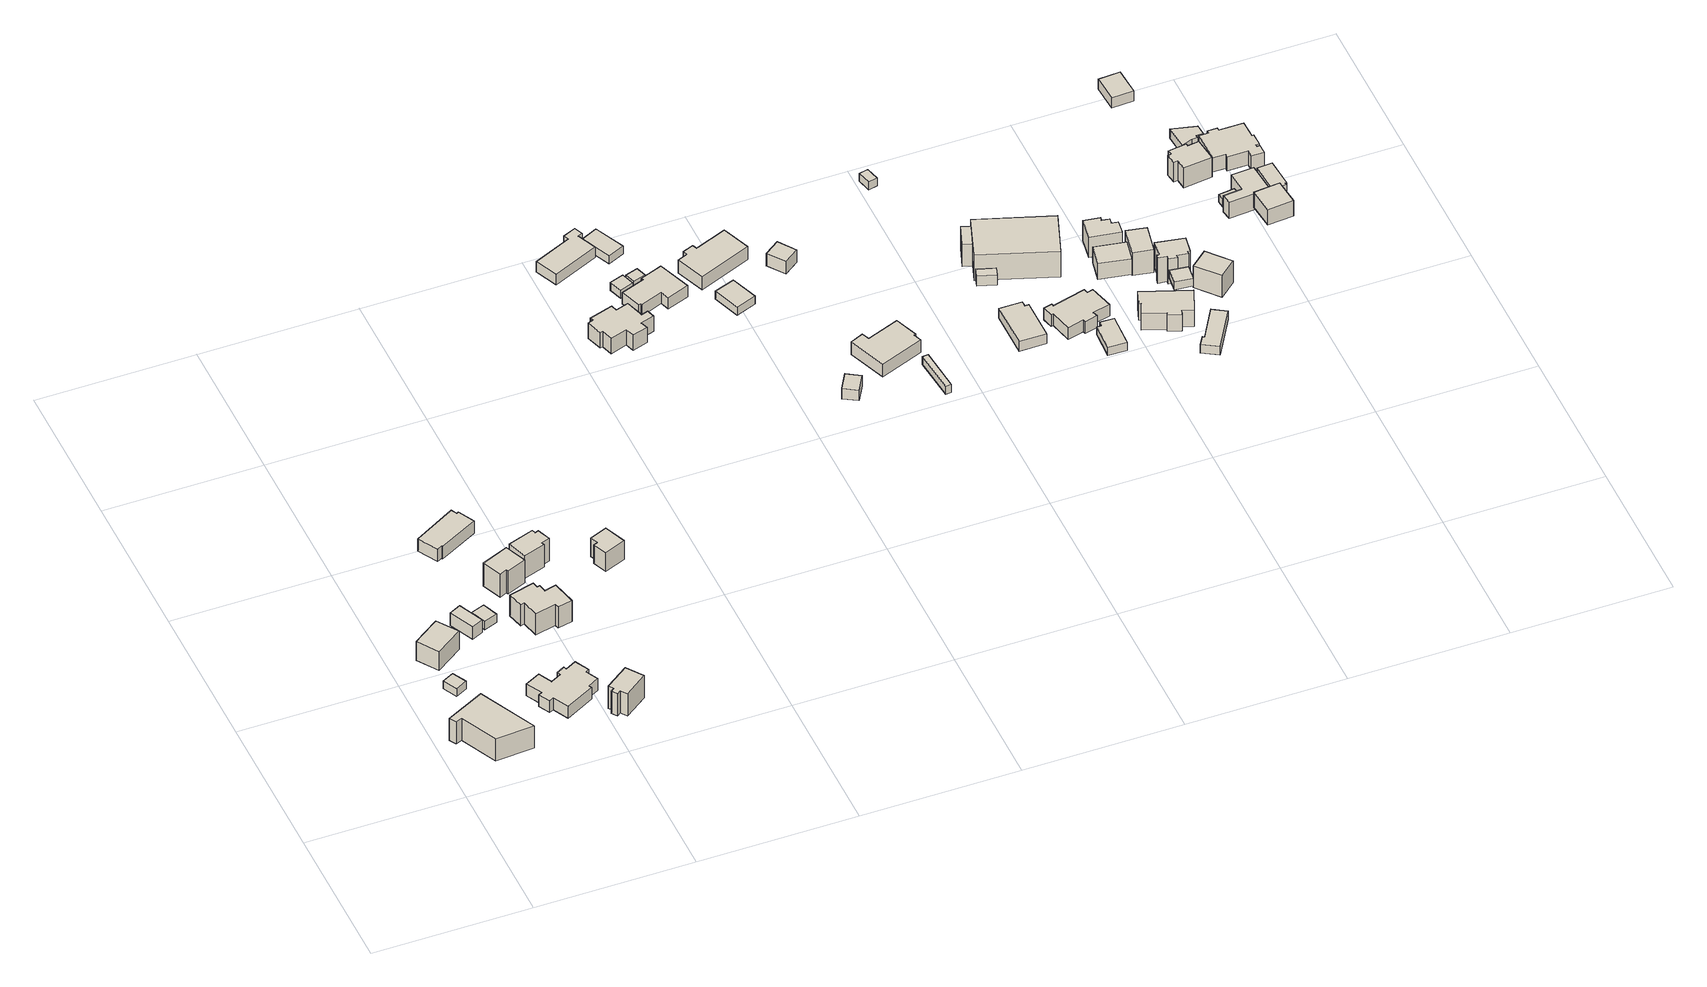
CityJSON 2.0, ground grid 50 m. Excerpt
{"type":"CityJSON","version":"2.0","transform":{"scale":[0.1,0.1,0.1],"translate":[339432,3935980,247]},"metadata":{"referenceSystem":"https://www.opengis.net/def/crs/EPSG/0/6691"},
"CityObjects":{
"building1":{"type":"Building","attributes":{"usage":"401","measuredHeight":9.5,"storeysAboveGround":2,"BuildingIDAttribute.prefecture":"14","BuildingIDAttribute.city":"14151","BuildingDetailAttribute.totalFloorArea":353.37,"BuildingDetailAttribute.buildingFootprintArea":176.69,"BuildingDetailAttribute.buildingStructureType":"610","BuildingDetailAttribute.buildingStructureOrgType":"2","BuildingDetailAttribute.orgUsage":"61","BuildingDetailAttribute.surveyYear":2015,"BuildingRiverFloodingRiskAttribute.description":"4","BuildingRiverFloodingRiskAttribute.rankOrg":"1","BuildingRiverFloodingRiskAttribute.depth":0.069,"BuildingRiverFloodingRiskAttribute.adminType":"2","BuildingRiverFloodingRiskAttribute.scale":"2","BuildingLandSlideRiskAttribute.description":"1","BuildingLandSlideRiskAttribute.areaType":"1"},"geometry":[{"type":"Solid","lod":"1","boundaries":[[[[0,1,2,3,4,5]],[[4,6,7,5]],[[3,8,6,4]],[[2,9,8,3]],[[1,10,9,2]],[[0,11,10,1]],[[5,7,11,0]],[[6,8,9,10,11,7]]]]}]},
"building2":{"type":"Building","attributes":{"BuildingIDAttribute.prefecture":"14","BuildingIDAttribute.city":"14151","BuildingDetailAttribute.surveyYear":2015},"geometry":[{"type":"Solid","lod":"1","boundaries":[[[[12,13,14,15]],[[14,16,17,15]],[[13,18,16,14]],[[12,19,18,13]],[[15,17,19,12]],[[16,18,19,17]]]]}]},
"building3":{"type":"Building","attributes":{"usage":"411","measuredHeight":8.1,"storeysAboveGround":2,"BuildingIDAttribute.prefecture":"14","BuildingIDAttribute.city":"14151","BuildingDetailAttribute.totalFloorArea":137.46,"BuildingDetailAttribute.buildingFootprintArea":68.73,"BuildingDetailAttribute.buildingStructureType":"601","BuildingDetailAttribute.buildingStructureOrgType":"1","BuildingDetailAttribute.orgUsage":"10","BuildingDetailAttribute.surveyYear":2015,"BuildingRiverFloodingRiskAttribute.description":"4","BuildingRiverFloodingRiskAttribute.rankOrg":"1","BuildingRiverFloodingRiskAttribute.depth":0.372,"BuildingRiverFloodingRiskAttribute.adminType":"2","BuildingRiverFloodingRiskAttribute.scale":"2","BuildingRiverFloodingRiskAttribute.duration":0.0833},"geometry":[{"type":"Solid","lod":"1","boundaries":[[[[20,21,22,23]],[[22,24,25,23]],[[21,26,24,22]],[[20,27,26,21]],[[23,25,27,20]],[[24,26,27,25]]]]}]},
"building4":{"type":"Building","attributes":{"measuredHeight":5,"BuildingIDAttribute.prefecture":"14","BuildingIDAttribute.city":"14151","BuildingDetailAttribute.surveyYear":2015,"BuildingRiverFloodingRiskAttribute.description":"4","BuildingRiverFloodingRiskAttribute.rankOrg":"1","BuildingRiverFloodingRiskAttribute.depth":0.447,"BuildingRiverFloodingRiskAttribute.adminType":"2","BuildingRiverFloodingRiskAttribute.scale":"2","BuildingLandSlideRiskAttribute.description":"1","BuildingLandSlideRiskAttribute.areaType":"1"},"geometry":[{"type":"Solid","lod":"1","boundaries":[[[[28,29,30,31]],[[30,32,33,31]],[[29,34,32,30]],[[28,35,34,29]],[[31,33,35,28]],[[32,34,35,33]]]]}]},
"building5":{"type":"Building","attributes":{"usage":"411","measuredHeight":6.2,"storeysAboveGround":1,"BuildingIDAttribute.prefecture":"14","BuildingIDAttribute.city":"14151","BuildingDetailAttribute.totalFloorArea":157.88,"BuildingDetailAttribute.buildingFootprintArea":157.88,"BuildingDetailAttribute.buildingStructureType":"601","BuildingDetailAttribute.buildingStructureOrgType":"1","BuildingDetailAttribute.orgUsage":"10","BuildingDetailAttribute.surveyYear":2015,"BuildingLandSlideRiskAttribute.description":"1","BuildingLandSlideRiskAttribute.areaType":"1"},"geometry":[{"type":"Solid","lod":"1","boundaries":[[[[36,37,38,39,40,41,42,43,44,45,46,47,48,49,50,51,52,53]],[[52,54,55,53]],[[51,56,54,52]],[[50,57,56,51]],[[49,58,57,50]],[[48,59,58,49]],[[47,60,59,48]],[[46,61,60,47]],[[45,62,61,46]],[[44,63,62,45]],[[43,64,63,44]],[[42,65,64,43]],[[41,66,65,42]],[[40,67,66,41]],[[39,68,67,40]],[[38,69,68,39]],[[37,70,69,38]],[[36,71,70,37]],[[53,55,71,36]],[[54,56,57,58,59,60,61,62,63,64,65,66,67,68,69,70,71,55]]]]}]},
"building6":{"type":"Building","attributes":{"usage":"401","measuredHeight":4,"storeysAboveGround":1,"BuildingIDAttribute.prefecture":"14","BuildingIDAttribute.city":"14151","BuildingDetailAttribute.totalFloorArea":65.54,"BuildingDetailAttribute.buildingFootprintArea":65.54,"BuildingDetailAttribute.buildingStructureType":"610","BuildingDetailAttribute.buildingStructureOrgType":"2","BuildingDetailAttribute.orgUsage":"61","BuildingDetailAttribute.surveyYear":2015,"BuildingRiverFloodingRiskAttribute.description":"4","BuildingRiverFloodingRiskAttribute.rankOrg":"1","BuildingRiverFloodingRiskAttribute.depth":0.265,"BuildingRiverFloodingRiskAttribute.adminType":"2","BuildingRiverFloodingRiskAttribute.scale":"2","BuildingLandSlideRiskAttribute.description":"1","BuildingLandSlideRiskAttribute.areaType":"1"},"geometry":[{"type":"Solid","lod":"1","boundaries":[[[[72,73,74,75]],[[74,76,77,75]],[[73,78,76,74]],[[72,79,78,73]],[[75,77,79,72]],[[76,78,79,77]]]]}]},
"building7":{"type":"Building","attributes":{"usage":"411","measuredHeight":15.7,"storeysAboveGround":1,"BuildingIDAttribute.prefecture":"14","BuildingIDAttribute.city":"14151","BuildingDetailAttribute.totalFloorArea":48.68,"BuildingDetailAttribute.buildingFootprintArea":48.68,"BuildingDetailAttribute.buildingStructureType":"601","BuildingDetailAttribute.buildingStructureOrgType":"1","BuildingDetailAttribute.orgUsage":"10","BuildingDetailAttribute.surveyYear":2015,"BuildingLandSlideRiskAttribute.description":"1","BuildingLandSlideRiskAttribute.areaType":"1"},"geometry":[{"type":"Solid","lod":"1","boundaries":[[[[80,81,82,83,84,85,86,87]],[[86,88,89,87]],[[85,90,88,86]],[[84,91,90,85]],[[83,92,91,84]],[[82,93,92,83]],[[81,94,93,82]],[[80,95,94,81]],[[87,89,95,80]],[[88,90,91,92,93,94,95,89]]]]}]},
"building8":{"type":"Building","attributes":{"usage":"451","measuredHeight":5.7,"storeysAboveGround":2,"BuildingIDAttribute.prefecture":"14","BuildingIDAttribute.city":"14151","BuildingDetailAttribute.totalFloorArea":166.77,"BuildingDetailAttribute.buildingFootprintArea":83.39,"BuildingDetailAttribute.buildingStructureType":"601","BuildingDetailAttribute.buildingStructureOrgType":"1","BuildingDetailAttribute.orgUsage":"200","BuildingDetailAttribute.surveyYear":2015,"BuildingRiverFloodingRiskAttribute.description":"4","BuildingRiverFloodingRiskAttribute.rankOrg":"1","BuildingRiverFloodingRiskAttribute.depth":0.079,"BuildingRiverFloodingRiskAttribute.adminType":"2","BuildingRiverFloodingRiskAttribute.scale":"2","BuildingLandSlideRiskAttribute.description":"1","BuildingLandSlideRiskAttribute.areaType":"1"},"geometry":[{"type":"Solid","lod":"1","boundaries":[[[[96,97,98,99,100,101,102,103]],[[102,104,105,103]],[[101,106,104,102]],[[100,107,106,101]],[[99,108,107,100]],[[98,109,108,99]],[[97,110,109,98]],[[96,111,110,97]],[[103,105,111,96]],[[104,106,107,108,109,110,111,105]]]]}]},
"building9":{"type":"Building","attributes":{"usage":"411","measuredHeight":9.2,"storeysAboveGround":2,"BuildingIDAttribute.prefecture":"14","BuildingIDAttribute.city":"14151","BuildingDetailAttribute.totalFloorArea":204.45,"BuildingDetailAttribute.buildingFootprintArea":102.23,"BuildingDetailAttribute.buildingStructureType":"601","BuildingDetailAttribute.buildingStructureOrgType":"1","BuildingDetailAttribute.orgUsage":"10","BuildingDetailAttribute.surveyYear":2015,"BuildingLandSlideRiskAttribute.description":"1","BuildingLandSlideRiskAttribute.areaType":"1"},"geometry":[{"type":"Solid","lod":"1","boundaries":[[[[112,113,114,115,116,117,118,119,120,121,122,123]],[[122,124,125,123]],[[121,126,124,122]],[[120,127,126,121]],[[119,128,127,120]],[[118,129,128,119]],[[117,130,129,118]],[[116,131,130,117]],[[115,132,131,116]],[[114,133,132,115]],[[113,134,133,114]],[[112,135,134,113]],[[123,125,135,112]],[[124,126,127,128,129,130,131,132,133,134,135,125]]]]}]},
"building10":{"type":"Building","attributes":{"usage":"411","measuredHeight":10.7,"storeysAboveGround":2,"BuildingIDAttribute.prefecture":"14","BuildingIDAttribute.city":"14151","BuildingDetailAttribute.totalFloorArea":110.81,"BuildingDetailAttribute.buildingFootprintArea":55.41,"BuildingDetailAttribute.buildingStructureType":"610","BuildingDetailAttribute.buildingStructureOrgType":"2","BuildingDetailAttribute.orgUsage":"10","BuildingDetailAttribute.surveyYear":2015,"BuildingLandSlideRiskAttribute.description":"1","BuildingLandSlideRiskAttribute.areaType":"1"},"geometry":[{"type":"Solid","lod":"1","boundaries":[[[[136,137,138,139,140,141]],[[140,142,143,141]],[[139,144,142,140]],[[138,145,144,139]],[[137,146,145,138]],[[136,147,146,137]],[[141,143,147,136]],[[142,144,145,146,147,143]]]]}]},
"building11":{"type":"Building","attributes":{"usage":"411","measuredHeight":9.8,"storeysAboveGround":2,"BuildingIDAttribute.prefecture":"14","BuildingIDAttribute.city":"14151","BuildingDetailAttribute.totalFloorArea":103.98,"BuildingDetailAttribute.buildingFootprintArea":51.99,"BuildingDetailAttribute.buildingStructureType":"601","BuildingDetailAttribute.buildingStructureOrgType":"1","BuildingDetailAttribute.orgUsage":"10","BuildingDetailAttribute.surveyYear":2015,"BuildingLandSlideRiskAttribute.description":"1","BuildingLandSlideRiskAttribute.areaType":"1"},"geometry":[{"type":"Solid","lod":"1","boundaries":[[[[148,149,150,151,152,153,154,155]],[[154,156,157,155]],[[153,158,156,154]],[[152,159,158,153]],[[151,160,159,152]],[[150,161,160,151]],[[149,162,161,150]],[[148,163,162,149]],[[155,157,163,148]],[[156,158,159,160,161,162,163,157]]]]}]},
"building12":{"type":"Building","attributes":{"usage":"411","measuredHeight":8,"storeysAboveGround":2,"BuildingIDAttribute.prefecture":"14","BuildingIDAttribute.city":"14151","BuildingDetailAttribute.totalFloorArea":86.65,"BuildingDetailAttribute.buildingFootprintArea":43.33,"BuildingDetailAttribute.buildingStructureType":"601","BuildingDetailAttribute.buildingStructureOrgType":"1","BuildingDetailAttribute.orgUsage":"10","BuildingDetailAttribute.surveyYear":2015,"BuildingLandSlideRiskAttribute.description":"1","BuildingLandSlideRiskAttribute.areaType":"1"},"geometry":[{"type":"Solid","lod":"1","boundaries":[[[[164,165,166,167,168,169]],[[168,170,171,169]],[[167,172,170,168]],[[166,173,172,167]],[[165,174,173,166]],[[164,175,174,165]],[[169,171,175,164]],[[170,172,173,174,175,171]]]]}]},
"building13":{"type":"Building","attributes":{"usage":"431","measuredHeight":6.9,"storeysAboveGround":1,"BuildingIDAttribute.prefecture":"14","BuildingIDAttribute.city":"14151","BuildingDetailAttribute.totalFloorArea":112.51,"BuildingDetailAttribute.buildingFootprintArea":112.51,"BuildingDetailAttribute.buildingStructureType":"601","BuildingDetailAttribute.buildingStructureOrgType":"1","BuildingDetailAttribute.orgUsage":"143","BuildingDetailAttribute.surveyYear":2015,"BuildingLandSlideRiskAttribute.description":"1","BuildingLandSlideRiskAttribute.areaType":"1"},"geometry":[{"type":"Solid","lod":"1","boundaries":[[[[176,177,178,179,180,181,182,183,184,185,186,187,188,189,190,191]],[[190,192,193,191]],[[189,194,192,190]],[[188,195,194,189]],[[187,196,195,188]],[[186,197,196,187]],[[185,198,197,186]],[[184,199,198,185]],[[183,200,199,184]],[[182,201,200,183]],[[181,202,201,182]],[[180,203,202,181]],[[179,204,203,180]],[[178,205,204,179]],[[177,206,205,178]],[[176,207,206,177]],[[191,193,207,176]],[[192,194,195,196,197,198,199,200,201,202,203,204,205,206,207,193]]]]}]},
"building14":{"type":"Building","attributes":{"usage":"411","measuredHeight":5.4,"storeysAboveGround":1,"BuildingIDAttribute.prefecture":"14","BuildingIDAttribute.city":"14151","BuildingDetailAttribute.totalFloorArea":108.18,"BuildingDetailAttribute.buildingFootprintArea":108.18,"BuildingDetailAttribute.buildingStructureType":"601","BuildingDetailAttribute.buildingStructureOrgType":"1","BuildingDetailAttribute.orgUsage":"10","BuildingDetailAttribute.surveyYear":2015,"BuildingLandSlideRiskAttribute.description":"1","BuildingLandSlideRiskAttribute.areaType":"1"},"geometry":[{"type":"Solid","lod":"1","boundaries":[[[[208,209,210,211,212,213,214,215]],[[214,216,217,215]],[[213,218,216,214]],[[212,219,218,213]],[[211,220,219,212]],[[210,221,220,211]],[[209,222,221,210]],[[208,223,222,209]],[[215,217,223,208]],[[216,218,219,220,221,222,223,217]]]]}]},
"building15":{"type":"Building","attributes":{"measuredHeight":3.3,"BuildingIDAttribute.prefecture":"14","BuildingIDAttribute.city":"14151","BuildingDetailAttribute.surveyYear":2015,"BuildingLandSlideRiskAttribute.description":"1","BuildingLandSlideRiskAttribute.areaType":"1"},"geometry":[{"type":"Solid","lod":"1","boundaries":[[[[224,225,226,227]],[[226,228,229,227]],[[225,230,228,226]],[[224,231,230,225]],[[227,229,231,224]],[[228,230,231,229]]]]}]},
"building16":{"type":"Building","attributes":{"BuildingIDAttribute.prefecture":"14","BuildingIDAttribute.city":"14151","BuildingDetailAttribute.surveyYear":2015,"BuildingLandSlideRiskAttribute.description":"1","BuildingLandSlideRiskAttribute.areaType":"1"},"geometry":[{"type":"Solid","lod":"1","boundaries":[[[[232,233,234,235]],[[234,236,237,235]],[[233,238,236,234]],[[232,239,238,233]],[[235,237,239,232]],[[236,238,239,237]]]]}]},
"building17":{"type":"Building","attributes":{"usage":"411","measuredHeight":7.5,"storeysAboveGround":2,"BuildingIDAttribute.prefecture":"14","BuildingIDAttribute.city":"14151","BuildingDetailAttribute.totalFloorArea":203.41,"BuildingDetailAttribute.buildingFootprintArea":101.7,"BuildingDetailAttribute.buildingStructureType":"601","BuildingDetailAttribute.buildingStructureOrgType":"1","BuildingDetailAttribute.orgUsage":"10","BuildingDetailAttribute.surveyYear":2015,"BuildingLandSlideRiskAttribute.description":"1","BuildingLandSlideRiskAttribute.areaType":"1"},"geometry":[{"type":"Solid","lod":"1","boundaries":[[[[240,241,242,243,244,245,246,247,248,249]],[[248,250,251,249]],[[247,252,250,248]],[[246,253,252,247]],[[245,254,253,246]],[[244,255,254,245]],[[243,256,255,244]],[[242,257,256,243]],[[241,258,257,242]],[[240,259,258,241]],[[249,251,259,240]],[[250,252,253,254,255,256,257,258,259,251]]]]}]},
"building18":{"type":"Building","attributes":{"usage":"411","measuredHeight":3.5,"storeysAboveGround":1,"BuildingIDAttribute.prefecture":"14","BuildingIDAttribute.city":"14151","BuildingDetailAttribute.totalFloorArea":49.53,"BuildingDetailAttribute.buildingFootprintArea":49.53,"BuildingDetailAttribute.buildingStructureType":"601","BuildingDetailAttribute.buildingStructureOrgType":"1","BuildingDetailAttribute.orgUsage":"10","BuildingDetailAttribute.surveyYear":2015,"BuildingLandSlideRiskAttribute.description":"1","BuildingLandSlideRiskAttribute.areaType":"1"},"geometry":[{"type":"Solid","lod":"1","boundaries":[[[[260,261,262,263]],[[262,264,265,263]],[[261,266,264,262]],[[260,267,266,261]],[[263,265,267,260]],[[264,266,267,265]]]]}]},
"building19":{"type":"Building","attributes":{"usage":"411","measuredHeight":3.4,"storeysAboveGround":1,"BuildingIDAttribute.prefecture":"14","BuildingIDAttribute.city":"14151","BuildingDetailAttribute.totalFloorArea":50.41,"BuildingDetailAttribute.buildingFootprintArea":50.41,"BuildingDetailAttribute.buildingStructureType":"601","BuildingDetailAttribute.buildingStructureOrgType":"1","BuildingDetailAttribute.orgUsage":"10","BuildingDetailAttribute.surveyYear":2015,"BuildingLandSlideRiskAttribute.description":"1","BuildingLandSlideRiskAttribute.areaType":"1"},"geometry":[{"type":"Solid","lod":"1","boundaries":[[[[268,269,270,271]],[[270,272,273,271]],[[269,274,272,270]],[[268,275,274,269]],[[271,273,275,268]],[[272,274,275,273]]]]}]},
"building20":{"type":"Building","attributes":{"usage":"422","measuredHeight":5.2,"storeysAboveGround":1,"BuildingIDAttribute.prefecture":"14","BuildingIDAttribute.city":"14151","BuildingDetailAttribute.totalFloorArea":26.37,"BuildingDetailAttribute.buildingFootprintArea":26.37,"BuildingDetailAttribute.buildingStructureType":"601","BuildingDetailAttribute.buildingStructureOrgType":"1","BuildingDetailAttribute.orgUsage":"137","BuildingDetailAttribute.surveyYear":2015,"BuildingLandSlideRiskAttribute.description":"1","BuildingLandSlideRiskAttribute.areaType":"1"},"geometry":[{"type":"Solid","lod":"1","boundaries":[[[[276,277,278,279]],[[278,280,281,279]],[[277,282,280,278]],[[276,283,282,277]],[[279,281,283,276]],[[280,282,283,281]]]]}]},
"building21":{"type":"Building","attributes":{"usage":"411","measuredHeight":6.7,"storeysAboveGround":2,"BuildingIDAttribute.prefecture":"14","BuildingIDAttribute.city":"14151","BuildingDetailAttribute.totalFloorArea":254.73,"BuildingDetailAttribute.buildingFootprintArea":127.36,"BuildingDetailAttribute.buildingStructureType":"601","BuildingDetailAttribute.buildingStructureOrgType":"1","BuildingDetailAttribute.orgUsage":"10","BuildingDetailAttribute.surveyYear":2015,"BuildingLandSlideRiskAttribute.description":"1","BuildingLandSlideRiskAttribute.areaType":"1"},"geometry":[{"type":"Solid","lod":"1","boundaries":[[[[284,285,286,287,288,289,290,291]],[[290,292,293,291]],[[289,294,292,290]],[[288,295,294,289]],[[287,296,295,288]],[[286,297,296,287]],[[285,298,297,286]],[[284,299,298,285]],[[291,293,299,284]],[[292,294,295,296,297,298,299,293]]]]}]},
"building22":{"type":"Building","attributes":{"usage":"422","measuredHeight":5.6,"storeysAboveGround":1,"BuildingIDAttribute.prefecture":"14","BuildingIDAttribute.city":"14151","BuildingDetailAttribute.totalFloorArea":145.39,"BuildingDetailAttribute.buildingFootprintArea":145.39,"BuildingDetailAttribute.buildingStructureType":"601","BuildingDetailAttribute.buildingStructureOrgType":"1","BuildingDetailAttribute.orgUsage":"137","BuildingDetailAttribute.surveyYear":2015,"BuildingLandSlideRiskAttribute.description":"1","BuildingLandSlideRiskAttribute.areaType":"1"},"geometry":[{"type":"Solid","lod":"1","boundaries":[[[[300,301,302,303,304,305,306,307]],[[306,308,309,307]],[[305,310,308,306]],[[304,311,310,305]],[[303,312,311,304]],[[302,313,312,303]],[[301,314,313,302]],[[300,315,314,301]],[[307,309,315,300]],[[308,310,311,312,313,314,315,309]]]]}]},
"building23":{"type":"Building","attributes":{"usage":"411","measuredHeight":5.5,"storeysAboveGround":1,"BuildingIDAttribute.prefecture":"14","BuildingIDAttribute.city":"14151","BuildingDetailAttribute.totalFloorArea":31.95,"BuildingDetailAttribute.buildingFootprintArea":31.95,"BuildingDetailAttribute.buildingStructureType":"601","BuildingDetailAttribute.buildingStructureOrgType":"1","BuildingDetailAttribute.orgUsage":"10","BuildingDetailAttribute.surveyYear":2015,"BuildingLandSlideRiskAttribute.description":"1","BuildingLandSlideRiskAttribute.areaType":"1"},"geometry":[{"type":"Solid","lod":"1","boundaries":[[[[316,317,318,319]],[[318,320,321,319]],[[317,322,320,318]],[[316,323,322,317]],[[319,321,323,316]],[[320,322,323,321]]]]}]},
"building24":{"type":"Building","attributes":{"BuildingIDAttribute.prefecture":"14","BuildingIDAttribute.city":"14151","BuildingDetailAttribute.surveyYear":2015,"BuildingLandSlideRiskAttribute.description":"1","BuildingLandSlideRiskAttribute.areaType":"1"},"geometry":[{"type":"Solid","lod":"1","boundaries":[[[[324,325,326,327]],[[326,328,329,327]],[[325,330,328,326]],[[324,331,330,325]],[[327,329,331,324]],[[328,330,331,329]]]]}]},
"building25":{"type":"Building","attributes":{"usage":"411","measuredHeight":4.3,"storeysAboveGround":1,"BuildingIDAttribute.prefecture":"14","BuildingIDAttribute.city":"14151","BuildingDetailAttribute.totalFloorArea":66.32,"BuildingDetailAttribute.buildingFootprintArea":66.32,"BuildingDetailAttribute.buildingStructureType":"601","BuildingDetailAttribute.buildingStructureOrgType":"1","BuildingDetailAttribute.orgUsage":"10","BuildingDetailAttribute.surveyYear":2015,"BuildingLandSlideRiskAttribute.description":"1","BuildingLandSlideRiskAttribute.areaType":"1"},"geometry":[{"type":"Solid","lod":"1","boundaries":[[[[332,333,334,335,336,337]],[[336,338,339,337]],[[335,340,338,336]],[[334,341,340,335]],[[333,342,341,334]],[[332,343,342,333]],[[337,339,343,332]],[[338,340,341,342,343,339]]]]}]},
"building26":{"type":"Building","attributes":{"usage":"411","storeysAboveGround":1,"BuildingIDAttribute.prefecture":"14","BuildingIDAttribute.city":"14151","BuildingDetailAttribute.totalFloorArea":10.85,"BuildingDetailAttribute.buildingFootprintArea":10.85,"BuildingDetailAttribute.buildingStructureType":"601","BuildingDetailAttribute.buildingStructureOrgType":"1","BuildingDetailAttribute.orgUsage":"10","BuildingDetailAttribute.surveyYear":2015},"geometry":[{"type":"Solid","lod":"1","boundaries":[[[[344,345,346,347]],[[346,348,349,347]],[[345,350,348,346]],[[344,351,350,345]],[[347,349,351,344]],[[348,350,351,349]]]]}]},
"building27":{"type":"Building","attributes":{"measuredHeight":7.2,"BuildingIDAttribute.prefecture":"14","BuildingIDAttribute.city":"14151","BuildingDetailAttribute.surveyYear":2015,"BuildingLandSlideRiskAttribute.description":"1","BuildingLandSlideRiskAttribute.areaType":"1"},"geometry":[{"type":"Solid","lod":"1","boundaries":[[[[352,353,354,355]],[[354,356,357,355]],[[353,358,356,354]],[[352,359,358,353]],[[355,357,359,352]],[[356,358,359,357]]]]}]},
"building28":{"type":"Building","attributes":{"measuredHeight":11.4,"BuildingIDAttribute.prefecture":"14","BuildingIDAttribute.city":"14151","BuildingDetailAttribute.surveyYear":2015,"BuildingLandSlideRiskAttribute.description":"1","BuildingLandSlideRiskAttribute.areaType":"1"},"geometry":[{"type":"Solid","lod":"1","boundaries":[[[[360,361,362,363]],[[362,364,365,363]],[[361,366,364,362]],[[360,367,366,361]],[[363,365,367,360]],[[364,366,367,365]]]]}]},
"building29":{"type":"Building","attributes":{"usage":"411","measuredHeight":7.1,"storeysAboveGround":1,"BuildingIDAttribute.prefecture":"14","BuildingIDAttribute.city":"14151","BuildingDetailAttribute.totalFloorArea":122.38,"BuildingDetailAttribute.buildingFootprintArea":122.38,"BuildingDetailAttribute.buildingStructureType":"601","BuildingDetailAttribute.buildingStructureOrgType":"1","BuildingDetailAttribute.orgUsage":"10","BuildingDetailAttribute.surveyYear":2015,"BuildingLandSlideRiskAttribute.description":"1","BuildingLandSlideRiskAttribute.areaType":"1"},"geometry":[{"type":"Solid","lod":"1","boundaries":[[[[368,369,370,371,372,373,374,375,376,377,378,379,380,381]],[[380,382,383,381]],[[379,384,382,380]],[[378,385,384,379]],[[377,386,385,378]],[[376,387,386,377]],[[375,388,387,376]],[[374,389,388,375]],[[373,390,389,374]],[[372,391,390,373]],[[371,392,391,372]],[[370,393,392,371]],[[369,394,393,370]],[[368,395,394,369]],[[381,383,395,368]],[[382,384,385,386,387,388,389,390,391,392,393,394,395,383]]]]}]},
"building30":{"type":"Building","attributes":{"usage":"411","storeysAboveGround":1,"BuildingIDAttribute.prefecture":"14","BuildingIDAttribute.city":"14151","BuildingDetailAttribute.totalFloorArea":48.96,"BuildingDetailAttribute.buildingFootprintArea":48.96,"BuildingDetailAttribute.buildingStructureType":"601","BuildingDetailAttribute.buildingStructureOrgType":"1","BuildingDetailAttribute.orgUsage":"10","BuildingDetailAttribute.surveyYear":2015,"BuildingLandSlideRiskAttribute.description":"1","BuildingLandSlideRiskAttribute.areaType":"1"},"geometry":[{"type":"Solid","lod":"1","boundaries":[[[[396,397,398,399,400,401]],[[400,402,403,401]],[[399,404,402,400]],[[398,405,404,399]],[[397,406,405,398]],[[396,407,406,397]],[[401,403,407,396]],[[402,404,405,406,407,403]]]]}]},
"building31":{"type":"Building","attributes":{"usage":"441","measuredHeight":11.1,"storeysAboveGround":1,"BuildingIDAttribute.prefecture":"14","BuildingIDAttribute.city":"14151","BuildingDetailAttribute.totalFloorArea":321.74,"BuildingDetailAttribute.buildingFootprintArea":321.74,"BuildingDetailAttribute.buildingStructureType":"601","BuildingDetailAttribute.buildingStructureOrgType":"1","BuildingDetailAttribute.orgUsage":"172","BuildingDetailAttribute.surveyYear":2015,"BuildingLandSlideRiskAttribute.description":"1","BuildingLandSlideRiskAttribute.areaType":"1"},"geometry":[{"type":"Solid","lod":"1","boundaries":[[[[408,409,410,411]],[[410,412,413,411]],[[409,414,412,410]],[[408,415,414,409]],[[411,413,415,408]],[[412,414,415,413]]]]}]},
"building32":{"type":"Building","attributes":{"usage":"411","measuredHeight":7.7,"storeysAboveGround":1,"BuildingIDAttribute.prefecture":"14","BuildingIDAttribute.city":"14151","BuildingDetailAttribute.totalFloorArea":115.15,"BuildingDetailAttribute.buildingFootprintArea":115.15,"BuildingDetailAttribute.buildingStructureType":"601","BuildingDetailAttribute.buildingStructureOrgType":"1","BuildingDetailAttribute.orgUsage":"10","BuildingDetailAttribute.surveyYear":2015,"BuildingLandSlideRiskAttribute.description":"1","BuildingLandSlideRiskAttribute.areaType":"1"},"geometry":[{"type":"Solid","lod":"1","boundaries":[[[[416,417,418,419,420,421,422,423,424,425]],[[424,426,427,425]],[[423,428,426,424]],[[422,429,428,423]],[[421,430,429,422]],[[420,431,430,421]],[[419,432,431,420]],[[418,433,432,419]],[[417,434,433,418]],[[416,435,434,417]],[[425,427,435,416]],[[426,428,429,430,431,432,433,434,435,427]]]]}]},
"building33":{"type":"Building","attributes":{"usage":"413","measuredHeight":7,"storeysAboveGround":2,"BuildingIDAttribute.prefecture":"14","BuildingIDAttribute.city":"14151","BuildingDetailAttribute.totalFloorArea":100.63,"BuildingDetailAttribute.buildingFootprintArea":50.32,"BuildingDetailAttribute.buildingStructureType":"601","BuildingDetailAttribute.buildingStructureOrgType":"1","BuildingDetailAttribute.orgUsage":"30","BuildingDetailAttribute.surveyYear":2015,"BuildingLandSlideRiskAttribute.description":"1","BuildingLandSlideRiskAttribute.areaType":"1"},"geometry":[{"type":"Solid","lod":"1","boundaries":[[[[436,437,438,439]],[[438,440,441,439]],[[437,442,440,438]],[[436,443,442,437]],[[439,441,443,436]],[[440,442,443,441]]]]}]},
"building34":{"type":"Building","attributes":{"usage":"411","measuredHeight":8.6,"storeysAboveGround":2,"BuildingIDAttribute.prefecture":"14","BuildingIDAttribute.city":"14151","BuildingDetailAttribute.totalFloorArea":89,"BuildingDetailAttribute.buildingFootprintArea":44.5,"BuildingDetailAttribute.buildingStructureType":"601","BuildingDetailAttribute.buildingStructureOrgType":"1","BuildingDetailAttribute.orgUsage":"10","BuildingDetailAttribute.surveyYear":2015,"BuildingLandSlideRiskAttribute.description":"1","BuildingLandSlideRiskAttribute.areaType":"1"},"geometry":[{"type":"Solid","lod":"1","boundaries":[[[[444,445,446,447,448,449,450,451]],[[450,452,453,451]],[[449,454,452,450]],[[448,455,454,449]],[[447,456,455,448]],[[446,457,456,447]],[[445,458,457,446]],[[444,459,458,445]],[[451,453,459,444]],[[452,454,455,456,457,458,459,453]]]]}]},
"building35":{"type":"Building","attributes":{"usage":"411","measuredHeight":4.2,"storeysAboveGround":1,"BuildingIDAttribute.prefecture":"14","BuildingIDAttribute.city":"14151","BuildingDetailAttribute.totalFloorArea":62.05,"BuildingDetailAttribute.buildingFootprintArea":62.05,"BuildingDetailAttribute.buildingStructureType":"601","BuildingDetailAttribute.buildingStructureOrgType":"1","BuildingDetailAttribute.orgUsage":"10","BuildingDetailAttribute.surveyYear":2015,"BuildingLandSlideRiskAttribute.description":"1","BuildingLandSlideRiskAttribute.areaType":"1"},"geometry":[{"type":"Solid","lod":"1","boundaries":[[[[460,461,462,463,464,465]],[[464,466,467,465]],[[463,468,466,464]],[[462,469,468,463]],[[461,470,469,462]],[[460,471,470,461]],[[465,467,471,460]],[[466,468,469,470,471,467]]]]}]},
"building36":{"type":"Building","attributes":{"usage":"411","measuredHeight":9.5,"storeysAboveGround":2,"BuildingIDAttribute.prefecture":"14","BuildingIDAttribute.city":"14151","BuildingDetailAttribute.totalFloorArea":83.61,"BuildingDetailAttribute.buildingFootprintArea":41.81,"BuildingDetailAttribute.buildingStructureType":"601","BuildingDetailAttribute.buildingStructureOrgType":"1","BuildingDetailAttribute.orgUsage":"10","BuildingDetailAttribute.surveyYear":2015,"BuildingLandSlideRiskAttribute.description":"1","BuildingLandSlideRiskAttribute.areaType":"1"},"geometry":[{"type":"Solid","lod":"1","boundaries":[[[[472,473,474,475]],[[474,476,477,475]],[[473,478,476,474]],[[472,479,478,473]],[[475,477,479,472]],[[476,478,479,477]]]]}]},
"building37":{"type":"Building","attributes":{"usage":"411","storeysAboveGround":2,"BuildingIDAttribute.prefecture":"14","BuildingIDAttribute.city":"14151","BuildingDetailAttribute.totalFloorArea":35.66,"BuildingDetailAttribute.buildingFootprintArea":17.83,"BuildingDetailAttribute.buildingStructureType":"601","BuildingDetailAttribute.buildingStructureOrgType":"1","BuildingDetailAttribute.orgUsage":"10","BuildingDetailAttribute.surveyYear":2015,"BuildingLandSlideRiskAttribute.description":"1","BuildingLandSlideRiskAttribute.areaType":"1"},"geometry":[{"type":"Solid","lod":"1","boundaries":[[[[480,481,482,483]],[[482,484,485,483]],[[481,486,484,482]],[[480,487,486,481]],[[483,485,487,480]],[[484,486,487,485]]]]}]},
"building38":{"type":"Building","attributes":{"usage":"411","measuredHeight":10.9,"storeysAboveGround":2,"BuildingIDAttribute.prefecture":"14","BuildingIDAttribute.city":"14151","BuildingDetailAttribute.totalFloorArea":86.2,"BuildingDetailAttribute.buildingFootprintArea":43.1,"BuildingDetailAttribute.buildingStructureType":"601","BuildingDetailAttribute.buildingStructureOrgType":"1","BuildingDetailAttribute.orgUsage":"10","BuildingDetailAttribute.surveyYear":2015,"BuildingLandSlideRiskAttribute.description":"1","BuildingLandSlideRiskAttribute.areaType":"1"},"geometry":[{"type":"Solid","lod":"1","boundaries":[[[[488,489,490,491,492,493,494,495,496,497,498,499]],[[498,500,501,499]],[[497,502,500,498]],[[496,503,502,497]],[[495,504,503,496]],[[494,505,504,495]],[[493,506,505,494]],[[492,507,506,493]],[[491,508,507,492]],[[490,509,508,491]],[[489,510,509,490]],[[488,511,510,489]],[[499,501,511,488]],[[500,502,503,504,505,506,507,508,509,510,511,501]]]]}]},
"building39":{"type":"Building","attributes":{"usage":"411","measuredHeight":9,"storeysAboveGround":1,"BuildingIDAttribute.prefecture":"14","BuildingIDAttribute.city":"14151","BuildingDetailAttribute.totalFloorArea":53.15,"BuildingDetailAttribute.buildingFootprintArea":53.15,"BuildingDetailAttribute.buildingStructureType":"601","BuildingDetailAttribute.buildingStructureOrgType":"1","BuildingDetailAttribute.orgUsage":"10","BuildingDetailAttribute.surveyYear":2015,"BuildingLandSlideRiskAttribute.description":"1","BuildingLandSlideRiskAttribute.areaType":"1"},"geometry":[{"type":"Solid","lod":"1","boundaries":[[[[512,513,514,515]],[[514,516,517,515]],[[513,518,516,514]],[[512,519,518,513]],[[515,517,519,512]],[[516,518,519,517]]]]}]},
"building40":{"type":"Building","attributes":{"usage":"411","measuredHeight":8.5,"storeysAboveGround":2,"BuildingIDAttribute.prefecture":"14","BuildingIDAttribute.city":"14151","BuildingDetailAttribute.totalFloorArea":112.07,"BuildingDetailAttribute.buildingFootprintArea":56.04,"BuildingDetailAttribute.buildingStructureType":"601","BuildingDetailAttribute.buildingStructureOrgType":"1","BuildingDetailAttribute.orgUsage":"10","BuildingDetailAttribute.surveyYear":2015,"BuildingLandSlideRiskAttribute.description":"1","BuildingLandSlideRiskAttribute.areaType":"1"},"geometry":[{"type":"Solid","lod":"1","boundaries":[[[[520,521,522,523,524,525,526,527,528,529]],[[528,530,531,529]],[[527,532,530,528]],[[526,533,532,527]],[[525,534,533,526]],[[524,535,534,525]],[[523,536,535,524]],[[522,537,536,523]],[[521,538,537,522]],[[520,539,538,521]],[[529,531,539,520]],[[530,532,533,534,535,536,537,538,539,531]]]]}]},
"building41":{"type":"Building","attributes":{"BuildingIDAttribute.prefecture":"14","BuildingIDAttribute.city":"14151","BuildingDetailAttribute.surveyYear":2015,"BuildingRiverFloodingRiskAttribute.description":"4","BuildingRiverFloodingRiskAttribute.rankOrg":"1","BuildingRiverFloodingRiskAttribute.depth":0.032,"BuildingRiverFloodingRiskAttribute.adminType":"2","BuildingRiverFloodingRiskAttribute.scale":"2","BuildingLandSlideRiskAttribute.description":"1","BuildingLandSlideRiskAttribute.areaType":"1"},"geometry":[{"type":"Solid","lod":"1","boundaries":[[[[540,541,542,543]],[[542,544,545,543]],[[541,546,544,542]],[[540,547,546,541]],[[543,545,547,540]],[[544,546,547,545]]]]}]},
"building42":{"type":"Building","attributes":{"usage":"411","measuredHeight":4.7,"storeysAboveGround":1,"BuildingIDAttribute.prefecture":"14","BuildingIDAttribute.city":"14151","BuildingDetailAttribute.totalFloorArea":51.53,"BuildingDetailAttribute.buildingFootprintArea":51.53,"BuildingDetailAttribute.buildingStructureType":"601","BuildingDetailAttribute.buildingStructureOrgType":"1","BuildingDetailAttribute.orgUsage":"10","BuildingDetailAttribute.surveyYear":2015,"BuildingLandSlideRiskAttribute.description":"1","BuildingLandSlideRiskAttribute.areaType":"1"},"geometry":[{"type":"Solid","lod":"1","boundaries":[[[[548,549,550,551]],[[550,552,553,551]],[[549,554,552,550]],[[548,555,554,549]],[[551,553,555,548]],[[552,554,555,553]]]]}]},
"building43":{"type":"Building","attributes":{"usage":"411","measuredHeight":8.1,"storeysAboveGround":1,"BuildingIDAttribute.prefecture":"14","BuildingIDAttribute.city":"14151","BuildingDetailAttribute.totalFloorArea":76.31,"BuildingDetailAttribute.buildingFootprintArea":76.31,"BuildingDetailAttribute.buildingStructureType":"601","BuildingDetailAttribute.buildingStructureOrgType":"1","BuildingDetailAttribute.orgUsage":"10","BuildingDetailAttribute.surveyYear":2015,"BuildingRiverFloodingRiskAttribute.description":"4","BuildingRiverFloodingRiskAttribute.rankOrg":"1","BuildingRiverFloodingRiskAttribute.depth":0.029,"BuildingRiverFloodingRiskAttribute.adminType":"2","BuildingRiverFloodingRiskAttribute.scale":"2","BuildingLandSlideRiskAttribute.description":"1","BuildingLandSlideRiskAttribute.areaType":"1"},"geometry":[{"type":"Solid","lod":"1","boundaries":[[[[556,557,558,559,560,561]],[[560,562,563,561]],[[559,564,562,560]],[[558,565,564,559]],[[557,566,565,558]],[[556,567,566,557]],[[561,563,567,556]],[[562,564,565,566,567,563]]]]}]},
"building44":{"type":"Building","attributes":{"usage":"411","measuredHeight":4.3,"storeysAboveGround":1,"BuildingIDAttribute.prefecture":"14","BuildingIDAttribute.city":"14151","BuildingDetailAttribute.totalFloorArea":47.34,"BuildingDetailAttribute.buildingFootprintArea":47.34,"BuildingDetailAttribute.buildingStructureType":"610","BuildingDetailAttribute.buildingStructureOrgType":"2","BuildingDetailAttribute.orgUsage":"10","BuildingDetailAttribute.surveyYear":2015,"BuildingLandSlideRiskAttribute.description":"1","BuildingLandSlideRiskAttribute.areaType":"1"},"geometry":[{"type":"Solid","lod":"1","boundaries":[[[[568,569,570,571,572,573,574]],[[573,575,576,574]],[[572,577,575,573]],[[571,578,577,572]],[[570,579,578,571]],[[569,580,579,570]],[[568,581,580,569]],[[574,576,581,568]],[[575,577,578,579,580,581,576]]]]}]},
"building45":{"type":"Building","attributes":{"usage":"411","measuredHeight":6.5,"storeysAboveGround":2,"BuildingIDAttribute.prefecture":"14","BuildingIDAttribute.city":"14151","BuildingDetailAttribute.totalFloorArea":96.57,"BuildingDetailAttribute.buildingFootprintArea":48.28,"BuildingDetailAttribute.buildingStructureType":"610","BuildingDetailAttribute.buildingStructureOrgType":"2","BuildingDetailAttribute.orgUsage":"10","BuildingDetailAttribute.surveyYear":2015,"BuildingRiverFloodingRiskAttribute.description":"4","BuildingRiverFloodingRiskAttribute.rankOrg":"1","BuildingRiverFloodingRiskAttribute.depth":0.052,"BuildingRiverFloodingRiskAttribute.adminType":"2","BuildingRiverFloodingRiskAttribute.scale":"2","BuildingLandSlideRiskAttribute.description":"1","BuildingLandSlideRiskAttribute.areaType":"1"},"geometry":[{"type":"Solid","lod":"1","boundaries":[[[[582,583,584,585]],[[584,586,587,585]],[[583,588,586,584]],[[582,589,588,583]],[[585,587,589,582]],[[586,588,589,587]]]]}]},
"building46":{"type":"Building","attributes":{"usage":"411","measuredHeight":7.6,"storeysAboveGround":2,"BuildingIDAttribute.prefecture":"14","BuildingIDAttribute.city":"14151","BuildingDetailAttribute.totalFloorArea":234.65,"BuildingDetailAttribute.buildingFootprintArea":117.33,"BuildingDetailAttribute.buildingStructureType":"601","BuildingDetailAttribute.buildingStructureOrgType":"1","BuildingDetailAttribute.orgUsage":"10","BuildingDetailAttribute.surveyYear":2015,"BuildingLandSlideRiskAttribute.description":"1","BuildingLandSlideRiskAttribute.areaType":"1"},"geometry":[{"type":"Solid","lod":"1","boundaries":[[[[590,591,592,593,594,595,596,597,598,599,600,601,602,603,604,605,606,607]],[[606,608,609,607]],[[605,610,608,606]],[[604,611,610,605]],[[603,612,611,604]],[[602,613,612,603]],[[601,614,613,602]],[[600,615,614,601]],[[599,616,615,600]],[[598,617,616,599]],[[597,618,617,598]],[[596,619,618,597]],[[595,620,619,596]],[[594,621,620,595]],[[593,622,621,594]],[[592,623,622,593]],[[591,624,623,592]],[[590,625,624,591]],[[607,609,625,590]],[[608,610,611,612,613,614,615,616,617,618,619,620,621,622,623,624,625,609]]]]}]},
"building47":{"type":"Building","attributes":{"usage":"411","measuredHeight":3.6,"storeysAboveGround":1,"BuildingIDAttribute.prefecture":"14","BuildingIDAttribute.city":"14151","BuildingDetailAttribute.totalFloorArea":37.81,"BuildingDetailAttribute.buildingFootprintArea":37.81,"BuildingDetailAttribute.buildingStructureType":"601","BuildingDetailAttribute.buildingStructureOrgType":"1","BuildingDetailAttribute.orgUsage":"10","BuildingDetailAttribute.surveyYear":2015,"BuildingLandSlideRiskAttribute.description":"1","BuildingLandSlideRiskAttribute.areaType":"1"},"geometry":[{"type":"Solid","lod":"1","boundaries":[[[[626,627,628,629,630,631]],[[630,632,633,631]],[[629,634,632,630]],[[628,635,634,629]],[[627,636,635,628]],[[626,637,636,627]],[[631,633,637,626]],[[632,634,635,636,637,633]]]]}]}
},
"vertices":[
[35,118,115],[15,110,115],[3,131,115],[125,192,115],[214,10,115],[91,1,115],[214,10,200],[91,1,200],[125,192,200],[3,131,200],[15,110,200],[35,118,200],
[128,309,117],[91,290,117],[68,335,117],[105,354,117],[68,335,147],[105,354,147],[91,290,147],[128,309,147],
[46,482,109],[131,541,109],[176,477,109],[90,417,109],[176,477,181],[90,417,181],[131,541,181],[46,482,181],
[192,583,106],[229,601,106],[266,521,106],[229,504,106],[266,521,154],[229,504,154],[229,601,154],[192,583,154],
[438,125,126],[345,76,126],[320,125,126],[306,118,126],[287,154,126],[298,159,126],[271,209,126],[320,234,126],[342,191,126],[376,209,126],[371,219,126],[397,233,126],[401,224,126],[435,242,126],[459,197,126],[448,191,126],[468,152,126],[433,134,126],[468,152,171],[433,134,171],[448,191,171],[459,197,171],[435,242,171],[401,224,171],[397,233,171],[371,219,171],[376,209,171],[342,191,171],[320,234,171],[271,209,171],[298,159,171],[287,154,171],[306,118,171],[320,125,171],[345,76,171],[438,125,171],
[255,574,110],[298,590,110],[317,540,110],[274,524,110],[317,540,142],[274,524,142],[298,590,142],[255,574,142],
[501,12,134],[486,32,134],[475,23,134],[463,40,134],[474,48,134],[463,63,134],[537,116,134],[574,65,134],[537,116,220],[574,65,220],[463,63,220],[474,48,220],[463,40,220],[475,23,220],[486,32,220],[501,12,220],
[368,957,109],[374,961,109],[401,909,109],[278,844,109],[276,848,109],[260,839,109],[225,901,109],[358,975,109],[225,901,157],[358,975,157],[260,839,157],[276,848,157],[278,844,157],[401,909,157],[374,961,157],[368,957,157],
[466,443,118],[463,456,118],[397,441,118],[384,495,118],[372,492,118],[359,542,118],[439,563,118],[444,544,118],[452,546,118],[458,521,118],[495,531,118],[513,453,118],[495,531,199],[513,453,199],[458,521,199],[452,546,199],[444,544,199],[439,563,199],[359,542,199],[372,492,199],[384,495,199],[397,441,199],[463,456,199],[466,443,199],
[391,645,107],[368,635,107],[342,697,107],[427,733,107],[455,665,107],[394,640,107],[455,665,196],[394,640,196],[427,733,196],[342,697,196],[368,635,196],[391,645,196],
[530,700,111],[461,677,111],[439,740,111],[521,768,111],[526,756,111],[536,760,111],[553,718,111],[526,709,111],[553,718,199],[526,709,199],[536,760,199],[526,756,199],[521,768,199],[439,740,199],[461,677,199],[530,700,199],
[657,639,133],[670,644,133],[660,669,133],[715,691,133],[743,622,133],[675,594,133],[743,622,205],[675,594,205],[715,691,205],[660,669,205],[670,644,205],[657,639,205],
[1186,1563,58],[1207,1570,58],[1215,1545,58],[1172,1531,58],[1180,1508,58],[1131,1493,58],[1122,1521,58],[1068,1504,58],[1057,1540,58],[1049,1538,58],[1032,1589,58],[1050,1595,58],[1046,1605,58],[1121,1629,58],[1127,1609,58],[1168,1622,58],[1127,1609,117],[1168,1622,117],[1121,1629,117],[1046,1605,117],[1050,1595,117],[1032,1589,117],[1049,1538,117],[1057,1540,117],[1068,1504,117],[1122,1521,117],[1131,1493,117],[1180,1508,117],[1172,1531,117],[1215,1545,117],[1207,1570,117],[1186,1563,117],
[1170,1868,83],[1024,1804,83],[992,1876,83],[1112,1929,83],[1105,1945,83],[1146,1963,83],[1158,1935,83],[1143,1929,83],[1158,1935,123],[1143,1929,123],[1146,1963,123],[1105,1945,123],[1112,1929,123],[992,1876,123],[1024,1804,123],[1170,1868,123],
[1158,1727,81],[1202,1742,81],[1216,1700,81],[1172,1685,81],[1216,1700,112],[1172,1685,112],[1202,1742,112],[1158,1727,112],
[1210,1739,81],[1250,1752,81],[1261,1719,81],[1221,1706,81],[1261,1719,111],[1221,1706,111],[1250,1752,111],[1210,1739,111],
[1202,1598,77],[1200,1603,77],[1193,1600,77],[1169,1666,77],[1245,1694,77],[1242,1701,77],[1313,1727,77],[1352,1622,77],[1282,1596,77],[1272,1624,77],[1282,1596,120],[1272,1624,120],[1352,1622,120],[1313,1727,120],[1242,1701,120],[1245,1694,120],[1169,1666,120],[1193,1600,120],[1200,1603,120],[1202,1598,120],
[1152,1923,83],[1205,1948,83],[1249,1852,83],[1196,1828,83],[1249,1852,113],[1196,1828,113],[1205,1948,113],[1152,1923,113],
[1453,1500,74],[1422,1586,74],[1487,1609,74],[1518,1524,74],[1487,1609,105],[1518,1524,105],[1422,1586,105],[1453,1500,105],
[1593,1063,75],[1625,1117,75],[1668,1091,75],[1636,1037,75],[1668,1091,115],[1636,1037,115],[1625,1117,115],[1593,1063,115],
[1366,1727,74],[1398,1740,74],[1393,1754,74],[1427,1768,74],[1433,1753,74],[1535,1793,74],[1570,1704,74],[1402,1636,74],[1570,1704,124],[1402,1636,124],[1535,1793,124],[1433,1753,124],[1427,1768,124],[1393,1754,124],[1398,1740,124],[1366,1727,124],
[1694,1236,63],[1736,1254,63],[1745,1230,63],[1848,1269,63],[1876,1195,63],[1870,1193,63],[1880,1168,63],[1741,1115,63],[1880,1168,112],[1741,1115,112],[1870,1193,112],[1876,1195,112],[1848,1269,112],[1745,1230,112],[1736,1254,112],[1694,1236,112],
[1609,1659,74],[1656,1693,74],[1694,1640,74],[1647,1606,74],[1694,1640,122],[1647,1606,122],[1656,1693,122],[1609,1659,122],
[1875,972,71],[1862,1113,71],[1880,1115,71],[1893,973,71],[1880,1115,101],[1893,973,101],[1862,1113,101],[1875,972,101],
[2141,1221,58],[2213,1221,58],[2213,1203,58],[2226,1203,58],[2226,1071,58],[2141,1071,58],[2226,1071,96],[2141,1071,96],[2226,1203,96],[2213,1203,96],[2213,1221,96],[2141,1221,96],
[1998,1841,74],[1987,1885,74],[2016,1892,74],[2027,1848,74],[2016,1892,104],[2027,1848,104],[1987,1885,104],[1998,1841,104],
[2188,1346,62],[2133,1364,62],[2141,1391,62],[2197,1374,62],[2141,1391,102],[2197,1374,102],[2133,1364,102],[2188,1346,102],
[2164,1472,37],[2137,1481,37],[2162,1553,37],[2189,1544,37],[2162,1553,121],[2189,1544,121],[2137,1481,121],[2164,1472,121],
[2286,1166,57],[2393,1195,57],[2396,1181,57],[2415,1186,57],[2435,1110,57],[2380,1096,57],[2385,1080,57],[2344,1069,57],[2341,1078,57],[2289,1064,57],[2272,1135,57],[2265,1133,57],[2257,1167,57],[2284,1174,57],[2257,1167,102],[2284,1174,102],[2265,1133,102],[2272,1135,102],[2289,1064,102],[2341,1078,102],[2344,1069,102],[2385,1080,102],[2380,1096,102],[2435,1110,102],[2415,1186,102],[2396,1181,102],[2393,1195,102],[2286,1166,102],
[2368,960,57],[2372,1052,57],[2386,1052,57],[2387,1068,57],[2432,1066,57],[2427,958,57],[2432,1066,87],[2427,958,87],[2387,1068,87],[2386,1052,87],[2372,1052,87],[2368,960,87],
[2422,1464,49],[2373,1322,49],[2141,1402,49],[2189,1544,49],[2141,1402,147],[2189,1544,147],[2373,1322,147],[2422,1464,147],
[2642,980,54],[2608,993,54],[2603,977,54],[2564,992,54],[2566,999,54],[2498,1025,54],[2513,1064,54],[2506,1066,54],[2524,1114,54],[2672,1059,54],[2524,1114,117],[2672,1059,117],[2506,1066,117],[2513,1064,117],[2498,1025,117],[2566,999,117],[2564,992,117],[2603,977,117],[2608,993,117],[2642,980,117],
[2476,1335,57],[2574,1317,57],[2560,1246,57],[2463,1264,57],[2560,1246,118],[2463,1264,118],[2574,1317,118],[2476,1335,118],
[2491,1445,43],[2543,1437,43],[2541,1426,43],[2565,1422,43],[2562,1405,43],[2583,1401,43],[2577,1357,43],[2480,1372,43],[2577,1357,120],[2480,1372,120],[2583,1401,120],[2562,1405,120],[2565,1422,120],[2541,1426,120],[2543,1437,120],[2491,1445,120],
[2665,844,53],[2616,873,53],[2634,902,53],[2639,898,53],[2699,998,53],[2742,972,53],[2699,998,86],[2742,972,86],[2639,898,86],[2634,902,86],[2616,873,86],[2665,844,86],
[2632,1257,30],[2570,1269,30],[2588,1362,30],[2650,1350,30],[2588,1362,118],[2650,1350,118],[2570,1269,118],[2632,1257,118],
[2648,1144,54],[2654,1195,54],[2710,1188,54],[2704,1138,54],[2710,1188,84],[2704,1138,84],[2654,1195,84],[2648,1144,84],
[2725,1212,21],[2718,1213,21],[2717,1204,21],[2683,1209,21],[2682,1202,21],[2655,1206,21],[2656,1216,21],[2629,1220,21],[2631,1234,21],[2638,1233,21],[2645,1284,21],[2734,1268,21],[2645,1284,118],[2734,1268,118],[2638,1233,118],[2631,1234,118],[2629,1220,118],[2656,1216,118],[2655,1206,118],[2682,1202,118],[2683,1209,118],[2717,1204,118],[2718,1213,118],[2725,1212,118],
[2780,1108,9],[2720,1177,9],[2773,1222,9],[2833,1153,9],[2773,1222,93],[2833,1153,93],[2720,1177,93],[2780,1108,93],
[2838,1532,49],[2834,1567,49],[2821,1566,49],[2816,1599,49],[2827,1601,49],[2825,1616,49],[2883,1624,49],[2884,1615,49],[2920,1620,49],[2929,1543,49],[2920,1620,125],[2929,1543,125],[2884,1615,125],[2883,1624,125],[2825,1616,125],[2827,1601,125],[2816,1599,125],[2821,1566,125],[2834,1567,125],[2838,1532,125],
[2911,1420,46],[2908,1442,46],[2958,1448,46],[2961,1426,46],[2958,1448,76],[2961,1426,76],[2908,1442,76],[2911,1420,76],
[2770,1904,63],[2765,1992,63],[2834,1996,63],[2840,1908,63],[2834,1996,102],[2840,1908,102],[2765,1992,102],[2770,1904,102],
[2911,1416,30],[2970,1421,30],[2965,1488,30],[3036,1493,30],[3044,1394,30],[2916,1383,30],[3044,1394,92],[2916,1383,92],[3036,1493,92],[2965,1488,92],[2970,1421,92],[2911,1416,92],
[2935,1675,58],[2936,1666,58],[2917,1665,58],[2882,1652,58],[2877,1730,58],[2955,1710,58],[2957,1676,58],[2955,1710,94],[2957,1676,94],[2877,1730,94],[2882,1652,94],[2917,1665,94],[2936,1666,94],[2935,1675,94],
[3000,1300,46],[2992,1384,46],[3074,1392,46],[3082,1308,46],[3074,1392,105],[3082,1308,105],[2992,1384,105],[3000,1300,105],
[3082,1604,52],[3083,1563,52],[3072,1563,52],[3072,1556,52],[3082,1557,52],[3082,1524,52],[3042,1524,52],[3042,1548,52],[2978,1548,52],[2978,1559,52],[2938,1559,52],[2937,1661,52],[2967,1661,52],[2967,1670,52],[2998,1670,52],[2998,1661,52],[3075,1661,52],[3076,1604,52],[3075,1661,106],[3076,1604,106],[2998,1661,106],[2998,1670,106],[2967,1670,106],[2967,1661,106],[2937,1661,106],[2938,1559,106],[2978,1559,106],[2978,1548,106],[3042,1548,106],[3042,1524,106],[3082,1524,106],[3082,1557,106],[3072,1556,106],[3072,1563,106],[3083,1563,106],[3082,1604,106],
[3099,1410,48],[3100,1403,48],[3057,1400,48],[3050,1500,48],[3097,1503,48],[3104,1410,48],[3097,1503,79],[3104,1410,79],[3050,1500,79],[3057,1400,79],[3100,1403,79],[3099,1410,79]
]}
